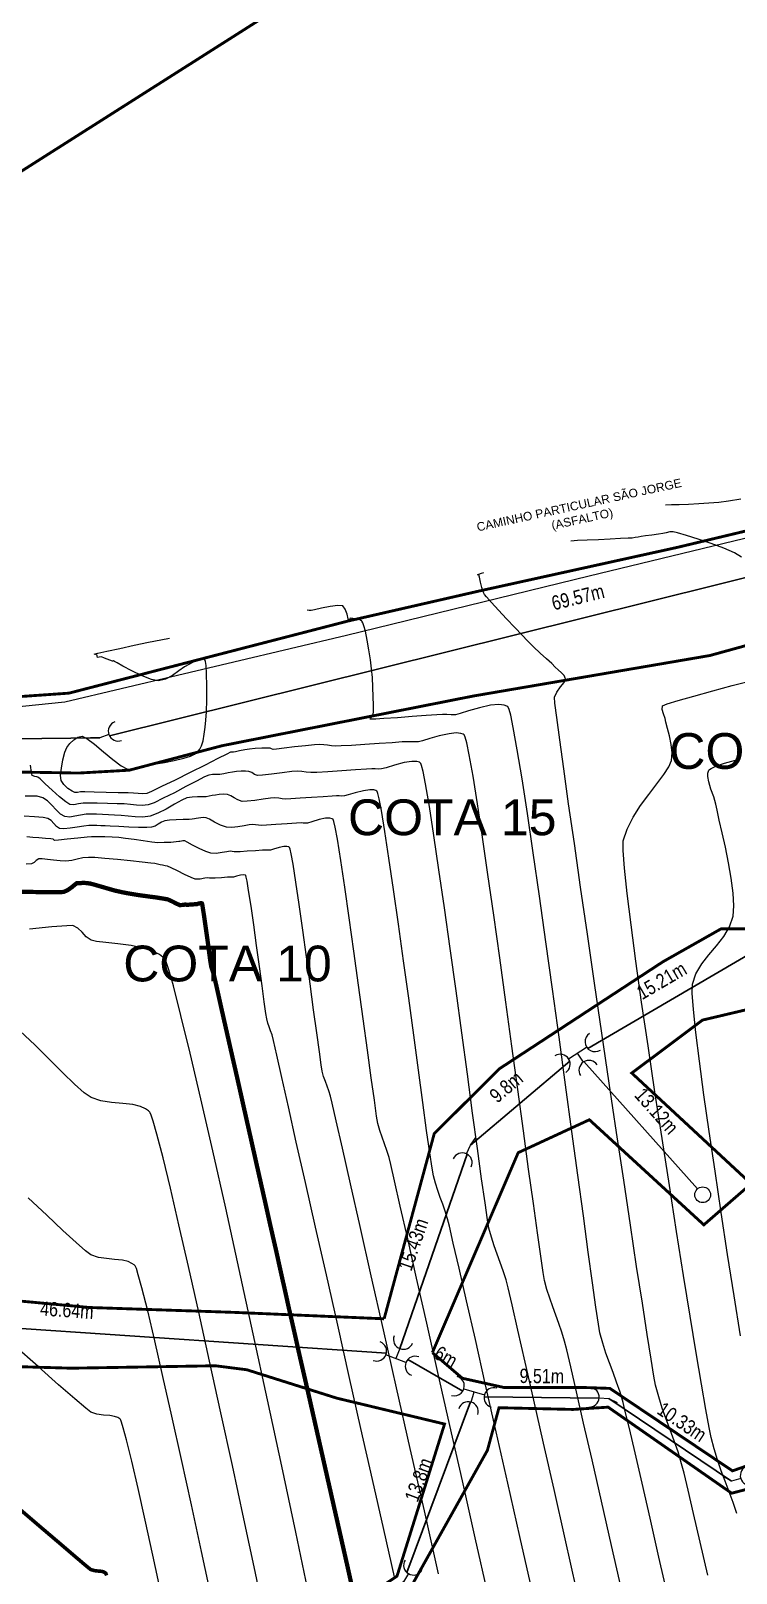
# Model space of a CAD drawing. Extents: x 360931 to 362237, y 7351473 to 7352200.
# Drawn here: x 361309.5 to 361358.7, y 7351679.5 to 7351787.2 of the extents above; entities that cross this region are included whole.
import ezdxf
from ezdxf.enums import TextEntityAlignment as Align

# ---------------------------------------------------------------- set-up
doc = ezdxf.new("R2010")
doc.units = 0
for name, color, linetype in [('A_Curvas Intermediarias', 37, 'Continuous'), ('A_Curvas Mestras', 32, 'Continuous'), ('AGUA', 3, 'Continuous'), ('LISTAGEM_TEXTO', 7, 'Continuous'), ('PONTOS-Pontos - Água_U', 1, 'Continuous'), ('PS_IND_COMPRIMENTO', 7, 'Continuous')]:
    doc.layers.add(name, color=color, linetype=linetype)
doc.layers.add('LT-TEXTO-RUA', color=170, linetype='Continuous', lineweight=15)
doc.layers.add('TUBO_PE_80_NTS194_PN_12_5', color=5, linetype='Continuous', lineweight=30)
doc.styles.add('ARIAL', font='arial.ttf')
doc.styles.add('ROMANS', font='arial.ttf', dxfattribs={"height": 2})
doc.styles.get("Standard").update_dxf_attribs({"font": 'arial.ttf'})
picture_1 = doc.add_image_def('image1.tif', size_in_pixel=(23490, 20550))

# ---------------------------------------------------------------- blocks, each defined once
blk = doc.blocks.new('*U1068', base_point=(361176.282, 7351557.84))
for p, q in [((361176.276, 7351557.918), (361176.282, 7351557.768)), ((361176.432, 7351557.773), (361176.131, 7351557.762))]:
    blk.add_line(p, q)
for centre, start, end in [((361176.271, 7351558.055), 182.0292, 2.0292), ((361176.569, 7351557.778), 92.0292, 272.0292), ((361175.994, 7351557.757), 272.0292, 92.0292)]:
    blk.add_arc(centre, 0.138, start, end)
blk = doc.blocks.new('*U1069', base_point=(361176.282, 7351557.84))
for p, q in [((361176.276, 7351557.918), (361176.282, 7351557.768)), ((361176.432, 7351557.773), (361176.131, 7351557.762))]:
    blk.add_line(p, q)
for centre, start, end in [((361176.271, 7351558.055), 182.0292, 2.0292), ((361176.569, 7351557.778), 92.0292, 272.0292), ((361175.994, 7351557.757), 272.0292, 92.0292)]:
    blk.add_arc(centre, 0.138, start, end)
blk = doc.blocks.new('*U1070')
for p, q in [((-0.135, 0), (0, 0)), ((0, 0), (0.121, -0.049))]:
    blk.add_line(p, q)
blk.add_arc((-0.272, 0), 0.138, 270.0906, 90.0906)
blk = doc.blocks.new('*U1071')
for p, q in [((-0.135, 0), (0, 0)), ((0, 0), (0.092, -0.092))]:
    blk.add_line(p, q)
blk.add_arc((-0.272, 0), 0.138, 270.0906, 90.0906)
blk = doc.blocks.new('*U1077')
for p, q in [((-0.135, 0), (0, 0)), ((0, 0), (0.128, -0.025))]:
    blk.add_line(p, q)
blk.add_arc((-0.272, 0), 0.138, 270.0906, 90.0906)
blk = doc.blocks.new('*U1078', base_point=(361544.508, 7351672.666))
for p, q in [((361544.382, 7351672.606), (361544.634, 7351672.77)), ((361544.59, 7351672.562), (361544.508, 7351672.688))]:
    blk.add_line(p, q)
for centre, start, end in [((361544.75, 7351672.845), 122.9683, 302.9683), ((361544.266, 7351672.532), 302.9683, 122.9683), ((361544.665, 7351672.447), 32.9683, 212.9683)]:
    blk.add_arc(centre, 0.138, start, end)
blk = doc.blocks.new('*U1080')
for p, q in [((-0.135, 0), (0, 0)), ((0, 0), (0.121, -0.049))]:
    blk.add_line(p, q)
blk.add_arc((-0.272, 0), 0.138, 270.0906, 90.0906)
blk = doc.blocks.new('*U1092')
for p, q in [((-0.135, 0), (0, 0)), ((0, 0), (0.121, -0.049))]:
    blk.add_line(p, q)
blk.add_arc((-0.272, 0), 0.138, 270.0906, 90.0906)
blk = doc.blocks.new('*U1333', base_point=(361222.514, 7351707.186))
blk.add_circle((361222.514, 7351707.186), 0.11)

msp = doc.modelspace()

# ---------------------------------------------------------------- linework, layer by layer
at = {"color": 0, "const_width": 0.2}
for points in [[(361445.86, 7351864.54), (361282.39, 7351760.63), (361202.33, 7351740.46)], [(361303.37, 7351740.36), (361312.12, 7351740.97), (361331.58, 7351746), (361340.79, 7351748.11), (361354.59, 7351751.15), (361364.67, 7351753.56), (361376.53, 7351757.91), (361391.86, 7351764.45), (361397.89, 7351766.98), (361398.84, 7351769.95), (361407.39, 7351773.15), (361409.66, 7351775.01), (361410.77, 7351777.17), (361412.32, 7351784.05), (361417.14, 7351787.23), (361427.02, 7351792.39)], [(361337.49, 7351694.92), (361339.58, 7351693.13), (361342.5, 7351692.48), (361348.13, 7351692.48), (361349.88, 7351692.42), (361358.44, 7351686.66), (361364.98, 7351688.95), (361373.02, 7351690.36), (361381.53, 7351689.51), (361389.68, 7351693.85), (361395.26, 7351689.74), (361400.6, 7351698.07), (361405.08, 7351709.73), (361408.18, 7351718.7), (361412.26, 7351730.83), (361413.35, 7351735.79), (361418.11, 7351740.55), (361429, 7351750.57), (361414.39, 7351766.68), (361404.4, 7351761.42), (361391.23, 7351754.7), (361385.52, 7351752.22)], [(361380.96, 7351750.69), (361380.96, 7351750.69), (361373.3, 7351748.13), (361356.87, 7351743.6), (361340.35, 7351740.77), (361322.81, 7351737.3), (361316.33, 7351735.59), (361312.79, 7351735.39), (361302.81, 7351735.56), (361294.53, 7351735.15), (361288.02, 7351733.96), (361282.57, 7351732.39), (361281.96, 7351732.21)], [(361334.12, 7351697.28), (361337.62, 7351710.21), (361342.17, 7351714.74), (361353.58, 7351722.21), (361357.64, 7351724.51), (361360.58, 7351724.51), (361370.22, 7351734.48), (361374.07, 7351730.76), (361364.79, 7351722.14), (361368.58, 7351716.28), (361364.73, 7351713.26), (361360.2, 7351719.05), (361356.35, 7351718.14), (361351.41, 7351714.44), (361359.74, 7351706.71), (361356.44, 7351703.84), (361348.45, 7351711.18), (361343.48, 7351708.88), (361337.49, 7351694.92)], [(361286.6, 7351700.58), (361289.85, 7351700.27), (361313.54, 7351698.07), (361323.61, 7351697.73), (361334.12, 7351697.28), (361334.12, 7351697.28)], [(361335.74, 7351678.1), (361341.33, 7351688.09), (361342.14, 7351691.07), (361347.31, 7351690.95), (361349.76, 7351691.11), (361358.38, 7351685.1), (361365.99, 7351687.07), (361373.4, 7351689.6), (361381.66, 7351688.68), (361389.66, 7351692.61), (361395.31, 7351688.61), (361398.04, 7351691.45), (361404.14, 7351685.68), (361402.03, 7351683.32), (361398.4, 7351679.35)]]:
    msp.add_lwpolyline(points, dxfattribs=at)
msp.add_lwpolyline([(361338.34, 7351689.93), (361330.81, 7351691.74), (361324.54, 7351693.72), (361322.34, 7351694), (361312.27, 7351693.83), (361291.58, 7351694.44), (361298.84, 7351668.31), (361313.5, 7351672.02), (361323.76, 7351674.55), (361328.34, 7351676.09), (361331.79, 7351677.16), (361335.02, 7351679.31)], close=True, dxfattribs=at)
at = {"layer": 'A_Curvas Intermediarias', "flags": 128}
for points, elevation in [([(361359.06, 7351750.47), (361358.57, 7351750.76), (361357.83, 7351751.09), (361356.95, 7351751.43), (361356.04, 7351751.73), (361355.22, 7351751.99), (361354.6, 7351752.17), (361354.29, 7351752.24), (361354.06, 7351752.23), (361353.82, 7351752.17), (361353.58, 7351752.11), (361353.27, 7351752.07), (361352.81, 7351752.01), (361352.36, 7351751.95), (361352.06, 7351751.91), (361351.85, 7351751.87), (361351.65, 7351751.83), (361351.43, 7351751.8), (361351.16, 7351751.79), (361350.62, 7351751.76), (361349.89, 7351751.72), (361349.08, 7351751.68), (361348.29, 7351751.65), (361347.62, 7351751.62), (361347.15, 7351751.59)], 19), ([(361356.72, 7351679.38), (361356.19, 7351681.68), (361355.72, 7351683.68), (361355.34, 7351685.31), (361355.06, 7351686.49), (361354.89, 7351687.15), (361354.64, 7351687.98), (361354.37, 7351688.76), (361354.09, 7351689.52), (361353.81, 7351690.27), (361353.54, 7351691.04), (361353.29, 7351691.82), (361353.07, 7351692.65), (361352.96, 7351693.27), (361352.76, 7351694.47), (361352.48, 7351696.19), (361352.15, 7351698.37), (361351.75, 7351700.93), (361351.32, 7351703.81), (361350.85, 7351706.95), (361350.35, 7351710.28), (361349.84, 7351713.73), (361349.32, 7351717.23), (361348.81, 7351720.72), (361348.31, 7351724.14), (361347.84, 7351727.41), (361347.4, 7351730.47), (361347, 7351733.25), (361346.66, 7351735.69), (361346.38, 7351737.72), (361346.17, 7351739.27), (361346.04, 7351740.28), (361346.01, 7351740.68), (361346.17, 7351741.05), (361346.44, 7351741.4), (361346.69, 7351741.71), (361346.79, 7351741.98), (361346.7, 7351742.2), (361346.51, 7351742.4), (361346.28, 7351742.59), (361346.06, 7351742.79), (361345.82, 7351743.03), (361345.45, 7351743.37), (361345.01, 7351743.77), (361344.55, 7351744.2), (361344.12, 7351744.62), (361343.75, 7351745.01), (361343.24, 7351745.55), (361342.67, 7351746.16), (361342.11, 7351746.77), (361341.62, 7351747.31), (361341.26, 7351747.7), (361341.12, 7351747.87), (361341.05, 7351748), (361341.01, 7351748.14), (361340.95, 7351748.35), (361340.86, 7351748.72), (361340.77, 7351749.07), (361340.73, 7351749.23), (361340.64, 7351749.23), (361340.74, 7351749.27), (361340.93, 7351749.34), (361341.08, 7351749.39)], 18), ([(361353.97, 7351677.72), (361353.31, 7351680.63), (361352.69, 7351683.35), (361352.13, 7351685.8), (361351.64, 7351687.91), (361351.25, 7351689.61), (361350.96, 7351690.81), (361350.81, 7351691.43), (361350.59, 7351692.16), (361350.35, 7351692.86), (361350.1, 7351693.53), (361349.85, 7351694.2), (361349.61, 7351694.87), (361349.39, 7351695.57), (361349.19, 7351696.31), (361349.09, 7351696.9), (361348.91, 7351698.09), (361348.67, 7351699.79), (361348.37, 7351701.94), (361348.03, 7351704.47), (361347.64, 7351707.3), (361347.23, 7351710.37), (361346.79, 7351713.61), (361346.33, 7351716.94), (361345.87, 7351720.29), (361345.41, 7351723.6), (361344.96, 7351726.8), (361344.53, 7351729.81), (361344.12, 7351732.56), (361343.75, 7351734.99), (361343.42, 7351737.02), (361343.14, 7351738.58), (361342.96, 7351739.44), (361342.85, 7351739.84), (361342.79, 7351739.98), (361342.76, 7351740.01), (361342.68, 7351740.06), (361342.49, 7351740.13), (361342.13, 7351740.17), (361341.55, 7351740.12), (361340.77, 7351739.95), (361340.02, 7351739.73), (361339.43, 7351739.54), (361339.1, 7351739.45), (361338.79, 7351739.45), (361338.5, 7351739.47), (361338.19, 7351739.47), (361337.81, 7351739.45), (361337.06, 7351739.4), (361336.09, 7351739.33), (361335.05, 7351739.25), (361334.11, 7351739.19), (361333.54, 7351739.16), (361333.26, 7351739.15), (361333.17, 7351739.15), (361333.15, 7351739.15), (361333.15, 7351739.17), (361333.18, 7351739.23), (361333.26, 7351739.33), (361333.36, 7351739.49), (361333.37, 7351739.69), (361333.37, 7351740.12), (361333.36, 7351740.71), (361333.34, 7351741.38), (361333.3, 7351742.06), (361333.24, 7351742.67), (361333.16, 7351743.29), (361333.05, 7351743.99), (361332.93, 7351744.68), (361332.81, 7351745.29), (361332.71, 7351745.67), (361332.64, 7351745.87), (361332.6, 7351745.96), (361332.58, 7351745.98), (361332.54, 7351746.02), (361332.43, 7351746.08), (361332.22, 7351746.14), (361331.94, 7351746.19), (361331.75, 7351746.2), (361331.7, 7351746.1), (361331.66, 7351746.01), (361331.62, 7351746.15), (361331.54, 7351746.48), (361331.41, 7351746.84), (361331.23, 7351747.07), (361330.9, 7351747.09), (361330.35, 7351747.02), (361329.75, 7351746.9), (361329.26, 7351746.79), (361329.03, 7351746.74), (361328.88, 7351746.75), (361328.76, 7351746.76)], 17), ([(361350.73, 7351678.2), (361350, 7351681.45), (361349.29, 7351684.55), (361348.64, 7351687.42), (361348.05, 7351690), (361347.55, 7351692.19), (361347.15, 7351693.92), (361346.87, 7351695.12), (361346.72, 7351695.71), (361346.53, 7351696.35), (361346.32, 7351696.95), (361346.11, 7351697.54), (361345.89, 7351698.12), (361345.68, 7351698.71), (361345.49, 7351699.32), (361345.32, 7351699.96), (361345.22, 7351700.52), (361345.05, 7351701.66), (361344.82, 7351703.28), (361344.54, 7351705.33), (361344.21, 7351707.73), (361343.85, 7351710.41), (361343.45, 7351713.3), (361343.04, 7351716.32), (361342.62, 7351719.4), (361342.2, 7351722.48), (361341.78, 7351725.47), (361341.37, 7351728.31), (361340.99, 7351730.92), (361340.64, 7351733.23), (361340.33, 7351735.17), (361340.06, 7351736.67), (361339.89, 7351737.5), (361339.79, 7351737.89), (361339.74, 7351738.02), (361339.71, 7351738.05), (361339.64, 7351738.1), (361339.47, 7351738.16), (361339.16, 7351738.19), (361338.66, 7351738.14), (361337.97, 7351738), (361337.32, 7351737.81), (361336.8, 7351737.64), (361336.52, 7351737.56), (361336.25, 7351737.56), (361335.99, 7351737.58), (361335.73, 7351737.58), (361335.38, 7351737.56), (361334.68, 7351737.51), (361333.77, 7351737.45), (361332.77, 7351737.38), (361331.84, 7351737.32), (361331.12, 7351737.28), (361330.73, 7351737.26), (361330.45, 7351737.29), (361330.18, 7351737.33), (361329.92, 7351737.37), (361329.64, 7351737.39), (361329.26, 7351737.37), (361328.63, 7351737.3), (361327.87, 7351737.21), (361327.15, 7351737.13), (361326.6, 7351737.06), (361326.37, 7351737.04), (361326.27, 7351737.08), (361326.16, 7351737.13), (361325.98, 7351737.13), (361325.58, 7351737.12), (361325.12, 7351737.1), (361324.73, 7351737.07), (361324.39, 7351737.02), (361324.03, 7351736.95), (361323.74, 7351736.88), (361323.6, 7351736.85), (361323.5, 7351736.85), (361323.4, 7351736.84), (361323.15, 7351736.72), (361322.52, 7351736.4), (361321.62, 7351735.94), (361320.58, 7351735.42), (361319.53, 7351734.9), (361318.59, 7351734.44), (361317.89, 7351734.1), (361317.55, 7351733.96), (361317.25, 7351733.94), (361316.95, 7351733.96), (361316.63, 7351733.99), (361316.25, 7351734), (361315.56, 7351734.02), (361314.71, 7351734.04), (361313.87, 7351734.06), (361313.22, 7351734.07), (361312.92, 7351734.07), (361312.72, 7351734.04), (361312.53, 7351734.03), (361312.35, 7351734.13), (361312.05, 7351734.32), (361311.76, 7351734.58), (361311.57, 7351734.86), (361311.54, 7351735.21), (361311.59, 7351735.73), (361311.69, 7351736.31), (361311.83, 7351736.84), (361311.97, 7351737.18), (361312.18, 7351737.46), (361312.45, 7351737.71), (361312.74, 7351737.89), (361313.04, 7351737.96), (361313.36, 7351737.8), (361313.9, 7351737.4), (361314.54, 7351736.87), (361315.19, 7351736.34), (361315.76, 7351735.9), (361316.15, 7351735.69), (361316.55, 7351735.66), (361316.96, 7351735.73), (361317.37, 7351735.84), (361317.8, 7351735.95), (361318.21, 7351736.03), (361318.8, 7351736.13), (361319.47, 7351736.26), (361320.14, 7351736.42), (361320.61, 7351736.58), (361320.89, 7351736.71), (361321.03, 7351736.81), (361321.09, 7351736.86), (361321.15, 7351736.92), (361321.25, 7351737.06), (361321.37, 7351737.29), (361321.48, 7351737.63), (361321.57, 7351738.1), (361321.63, 7351738.6), (361321.68, 7351739.09), (361321.72, 7351739.67), (361321.74, 7351740.51), (361321.74, 7351741.46), (361321.72, 7351742.34), (361321.69, 7351742.91), (361321.64, 7351743.19), (361321.61, 7351743.3), (361321.59, 7351743.32), (361321.56, 7351743.34), (361321.48, 7351743.36), (361321.33, 7351743.35), (361321.1, 7351743.27), (361320.79, 7351743.13), (361320.48, 7351742.98), (361320.19, 7351742.81), (361319.8, 7351742.52), (361319.34, 7351742.2), (361318.86, 7351741.95), (361318.38, 7351741.83), (361317.89, 7351741.92), (361317.23, 7351742.18), (361316.52, 7351742.52), (361315.88, 7351742.86), (361315.48, 7351743.08), (361315.29, 7351743.19), (361315.23, 7351743.23), (361315.22, 7351743.23), (361315.22, 7351743.23), (361315.19, 7351743.21), (361315.17, 7351743.2), (361314.98, 7351743.28), (361314.61, 7351743.42), (361314.38, 7351743.51), (361314.22, 7351743.48), (361314.11, 7351743.47), (361314.1, 7351743.55), (361314.09, 7351743.63), (361313.99, 7351743.67), (361313.89, 7351743.7), (361314.13, 7351743.76), (361314.77, 7351743.9), (361315.66, 7351744.09), (361316.68, 7351744.31), (361317.68, 7351744.52), (361318.54, 7351744.7), (361319.13, 7351744.82)], 16), ([(361358.74, 7351683.68), (361358.48, 7351684.45), (361358.21, 7351685.2), (361357.93, 7351685.93), (361357.66, 7351686.67), (361357.4, 7351687.42), (361357.16, 7351688.19), (361356.95, 7351689), (361356.81, 7351689.68), (361356.59, 7351690.94), (361356.28, 7351692.71), (361355.91, 7351694.91), (361355.49, 7351697.47), (361355.03, 7351700.31), (361354.54, 7351703.38), (361354.04, 7351706.58), (361353.53, 7351709.86), (361353.03, 7351713.14), (361352.55, 7351716.34), (361352.1, 7351719.4), (361351.7, 7351722.25), (361351.36, 7351724.8), (361351.09, 7351726.99), (361350.9, 7351728.74), (361350.81, 7351729.99), (361350.82, 7351730.66), (361351.08, 7351731.48), (361351.5, 7351732.31), (361352.02, 7351733.12), (361352.59, 7351733.9), (361353.15, 7351734.63), (361353.64, 7351735.28), (361354, 7351735.83), (361354.18, 7351736.26), (361354.22, 7351736.8), (361354.16, 7351737.39), (361354.05, 7351737.98), (361353.91, 7351738.51), (361353.79, 7351738.94), (361353.73, 7351739.2), (361353.63, 7351739.53), (361353.53, 7351739.84), (361353.55, 7351740.09), (361353.87, 7351740.22), (361354.65, 7351740.46), (361355.75, 7351740.77), (361357.06, 7351741.13), (361358.42, 7351741.5), (361359.71, 7351741.84)], 19), ([(361344.45, 7351678.28), (361343.6, 7351682.07), (361342.75, 7351685.8), (361341.94, 7351689.38), (361341.18, 7351692.75), (361340.49, 7351695.83), (361339.87, 7351698.54), (361339.35, 7351700.81), (361338.95, 7351702.57), (361338.68, 7351703.75), (361338.55, 7351704.27), (361338.39, 7351704.79), (361338.22, 7351705.28), (361338.04, 7351705.76), (361337.86, 7351706.24), (361337.7, 7351706.74), (361337.56, 7351707.26), (361337.47, 7351707.79), (361337.31, 7351708.88), (361337.09, 7351710.44), (361336.83, 7351712.39), (361336.52, 7351714.64), (361336.19, 7351717.09), (361335.84, 7351719.67), (361335.48, 7351722.28), (361335.12, 7351724.84), (361334.78, 7351727.26), (361334.46, 7351729.44), (361334.17, 7351731.31), (361333.93, 7351732.77), (361333.77, 7351733.59), (361333.68, 7351733.97), (361333.63, 7351734.1), (361333.61, 7351734.13), (361333.55, 7351734.17), (361333.4, 7351734.21), (361333.12, 7351734.22), (361332.67, 7351734.16), (361332.1, 7351734.01), (361331.62, 7351733.86), (361331.35, 7351733.79), (361331.17, 7351733.78), (361330.99, 7351733.79), (361330.8, 7351733.8), (361330.49, 7351733.78), (361329.86, 7351733.74), (361329.06, 7351733.68), (361328.27, 7351733.63), (361327.62, 7351733.59), (361327.27, 7351733.57), (361327.01, 7351733.6), (361326.76, 7351733.64), (361326.5, 7351733.67), (361326.19, 7351733.63), (361325.68, 7351733.56), (361325.09, 7351733.48), (361324.55, 7351733.42), (361324.2, 7351733.41), (361323.92, 7351733.51), (361323.65, 7351733.65), (361323.41, 7351733.8), (361323.18, 7351733.89), (361322.89, 7351733.91), (361322.61, 7351733.89), (361322.35, 7351733.85), (361322.12, 7351733.82), (361321.91, 7351733.77), (361321.69, 7351733.73), (361321.44, 7351733.72), (361321.1, 7351733.72), (361320.72, 7351733.71), (361320.35, 7351733.66), (361319.99, 7351733.5), (361319.49, 7351733.21), (361318.91, 7351732.88), (361318.32, 7351732.58), (361317.78, 7351732.39), (361317.27, 7351732.32), (361316.75, 7351732.33), (361316.25, 7351732.38), (361315.76, 7351732.43), (361315.31, 7351732.46), (361314.88, 7351732.48), (361314.45, 7351732.49), (361314.04, 7351732.51), (361313.65, 7351732.51), (361313.31, 7351732.51), (361312.92, 7351732.46), (361312.54, 7351732.37), (361312.17, 7351732.32), (361311.82, 7351732.36), (361311.53, 7351732.53), (361311.23, 7351732.82), (361310.93, 7351733.15), (361310.62, 7351733.46), (361310.3, 7351733.67), (361309.9, 7351733.77), (361309.49, 7351733.78), (361309.07, 7351733.77)], 14), ([(361341.39, 7351677.97), (361340.48, 7351681.98), (361339.59, 7351685.96), (361338.71, 7351689.83), (361337.88, 7351693.53), (361337.1, 7351696.98), (361336.39, 7351700.11), (361335.77, 7351702.86), (361335.25, 7351705.15), (361334.85, 7351706.91), (361334.58, 7351708.06), (361334.47, 7351708.54), (361334.31, 7351709.04), (361334.15, 7351709.5), (361333.98, 7351709.96), (361333.82, 7351710.42), (361333.68, 7351710.92), (361333.59, 7351711.44), (361333.44, 7351712.54), (361333.22, 7351714.11), (361332.96, 7351716.04), (361332.66, 7351718.23), (361332.34, 7351720.57), (361332.01, 7351722.95), (361331.69, 7351725.27), (361331.38, 7351727.42), (361331.1, 7351729.29), (361330.86, 7351730.78), (361330.71, 7351731.62), (361330.62, 7351732.01), (361330.57, 7351732.14), (361330.56, 7351732.17), (361330.49, 7351732.2), (361330.34, 7351732.24), (361330.04, 7351732.23), (361329.59, 7351732.14), (361329.07, 7351731.98), (361328.77, 7351731.9), (361328.62, 7351731.9), (361328.48, 7351731.9), (361328.33, 7351731.91), (361328, 7351731.89), (361327.35, 7351731.84), (361326.57, 7351731.79), (361325.9, 7351731.74), (361325.54, 7351731.73), (361325.34, 7351731.75), (361325.14, 7351731.78), (361324.93, 7351731.8), (361324.71, 7351731.77), (361324.35, 7351731.71), (361323.92, 7351731.63), (361323.48, 7351731.59), (361323.11, 7351731.6), (361322.69, 7351731.74), (361322.27, 7351731.95), (361321.92, 7351732.16), (361321.69, 7351732.27), (361321.51, 7351732.28), (361321.32, 7351732.27), (361321.16, 7351732.25), (361321.01, 7351732.22), (361320.88, 7351732.19), (361320.73, 7351732.16), (361320.51, 7351732.15), (361320.1, 7351732.15), (361319.6, 7351732.13), (361319.14, 7351732.11), (361318.82, 7351732.06), (361318.58, 7351731.96), (361318.35, 7351731.82), (361318.13, 7351731.69), (361317.89, 7351731.6), (361317.55, 7351731.58), (361316.98, 7351731.59), (361316.29, 7351731.62), (361315.59, 7351731.65), (361315, 7351731.68), (361314.65, 7351731.7), (361314.35, 7351731.71), (361314.07, 7351731.72), (361313.79, 7351731.73), (361313.5, 7351731.73), (361313.16, 7351731.69), (361312.7, 7351731.62), (361312.21, 7351731.54), (361311.77, 7351731.5), (361311.46, 7351731.52), (361311.24, 7351731.65), (361311.06, 7351731.86), (361310.87, 7351732.07), (361310.65, 7351732.22), (361310.32, 7351732.29), (361309.72, 7351732.34), (361309, 7351732.39)], 13), ([(361337.92, 7351679.48), (361336.93, 7351683.87), (361335.94, 7351688.23), (361334.99, 7351692.47), (361334.08, 7351696.52), (361333.22, 7351700.29), (361332.45, 7351703.72), (361331.77, 7351706.71), (361331.21, 7351709.2), (361330.78, 7351711.1), (361330.5, 7351712.34), (361330.38, 7351712.82), (361330.27, 7351713.19), (361330.15, 7351713.53), (361330.02, 7351713.86), (361329.9, 7351714.2), (361329.8, 7351714.57), (361329.73, 7351715.01), (361329.6, 7351715.93), (361329.42, 7351717.25), (361329.2, 7351718.86), (361328.96, 7351720.66), (361328.7, 7351722.55), (361328.44, 7351724.43), (361328.19, 7351726.21), (361327.95, 7351727.77), (361327.76, 7351729.02), (361327.63, 7351729.74), (361327.56, 7351730.07), (361327.52, 7351730.19), (361327.5, 7351730.21), (361327.46, 7351730.23), (361327.34, 7351730.26), (361327.12, 7351730.25), (361326.79, 7351730.18), (361326.41, 7351730.07), (361326.19, 7351730.01), (361326.03, 7351730.01), (361325.87, 7351730.01), (361325.63, 7351730), (361325.14, 7351729.97), (361324.57, 7351729.93), (361324.08, 7351729.9), (361323.82, 7351729.88), (361323.66, 7351729.9), (361323.52, 7351729.92), (361323.37, 7351729.94), (361323.15, 7351729.9), (361322.81, 7351729.84), (361322.4, 7351729.78), (361322.02, 7351729.79), (361321.67, 7351729.91), (361321.2, 7351730.12), (361320.74, 7351730.36), (361320.37, 7351730.56), (361320.2, 7351730.65), (361320.08, 7351730.65), (361319.97, 7351730.64), (361319.87, 7351730.62), (361319.78, 7351730.6), (361319.61, 7351730.58), (361319.23, 7351730.55), (361318.76, 7351730.53), (361318.32, 7351730.52), (361317.9, 7351730.56), (361317.31, 7351730.65), (361316.67, 7351730.74), (361316.07, 7351730.83), (361315.61, 7351730.89), (361315.13, 7351730.91), (361314.62, 7351730.93), (361314.2, 7351730.94), (361313.98, 7351730.94), (361313.84, 7351730.94), (361313.69, 7351730.94), (361313.39, 7351730.91), (361312.75, 7351730.85), (361312, 7351730.77), (361311.38, 7351730.71), (361311.11, 7351730.68), (361311.06, 7351730.73), (361311.01, 7351730.77), (361310.85, 7351730.79), (361310.48, 7351730.82), (361310.02, 7351730.86), (361309.6, 7351730.89), (361309.17, 7351730.93)], 12), ([(361334.84, 7351679.26), (361334.09, 7351682.57), (361333.31, 7351686.05), (361332.5, 7351689.63), (361331.69, 7351693.25), (361330.88, 7351696.84), (361330.09, 7351700.34), (361329.34, 7351703.68), (361328.63, 7351706.8), (361327.99, 7351709.62), (361327.44, 7351712.09), (361326.97, 7351714.14), (361326.62, 7351715.7), (361326.39, 7351716.71), (361326.3, 7351717.1), (361326.2, 7351717.39), (361326.1, 7351717.66), (361326.01, 7351717.93), (361325.93, 7351718.22), (361325.87, 7351718.6), (361325.75, 7351719.41), (361325.6, 7351720.54), (361325.41, 7351721.89), (361325.22, 7351723.34), (361325.02, 7351724.78), (361324.83, 7351726.1), (361324.66, 7351727.19), (361324.55, 7351727.83), (361324.49, 7351728.13), (361324.46, 7351728.23), (361324.45, 7351728.25), (361324.41, 7351728.27), (361324.3, 7351728.28), (361324.09, 7351728.26), (361323.81, 7351728.18), (361323.61, 7351728.12), (361323.51, 7351728.12), (361323.4, 7351728.12), (361323.19, 7351728.11), (361322.76, 7351728.08), (361322.32, 7351728.05), (361322.09, 7351728.04), (361321.94, 7351728.06), (361321.8, 7351728.07), (361321.6, 7351728.04), (361321.27, 7351727.98), (361320.94, 7351727.98), (361320.64, 7351728.09), (361320.19, 7351728.3), (361319.69, 7351728.56), (361319.26, 7351728.77), (361319.01, 7351728.88), (361318.83, 7351728.92), (361318.64, 7351728.95), (361318.48, 7351728.97), (361318.3, 7351729.02), (361318.11, 7351729.07), (361317.84, 7351729.1), (361317.23, 7351729.17), (361316.41, 7351729.26), (361315.5, 7351729.35), (361314.63, 7351729.43), (361313.92, 7351729.49), (361313.49, 7351729.5), (361313.08, 7351729.46), (361312.7, 7351729.37), (361312.31, 7351729.29), (361311.9, 7351729.24), (361311.51, 7351729.25), (361311.05, 7351729.3), (361310.61, 7351729.35), (361310.24, 7351729.39), (361310.02, 7351729.39), (361309.84, 7351729.29), (361309.68, 7351729.14), (361309.5, 7351729.04), (361309.14, 7351729.03)], 11), ([(361328.9, 7351677.92), (361327.96, 7351682.39), (361326.98, 7351686.99), (361325.98, 7351691.63), (361324.99, 7351696.24), (361324, 7351700.72), (361323.06, 7351705), (361322.16, 7351709), (361321.33, 7351712.63), (361320.58, 7351715.82), (361319.94, 7351718.47), (361319.41, 7351720.52), (361319.09, 7351721.66), (361318.91, 7351722.2), (361318.82, 7351722.4), (361318.78, 7351722.45), (361318.68, 7351722.54), (361318.45, 7351722.71), (361318.03, 7351722.93), (361317.37, 7351723.15), (361316.46, 7351723.34), (361315.54, 7351723.47), (361314.7, 7351723.55), (361314.04, 7351723.62), (361313.66, 7351723.71), (361313.32, 7351723.96), (361313.03, 7351724.27), (361312.74, 7351724.55), (361312.4, 7351724.74), (361311.97, 7351724.73), (361310.93, 7351724.64), (361309.36, 7351724.48)], 9), ([(361325.86, 7351676.05), (361325.11, 7351679.63), (361324.32, 7351683.31), (361323.53, 7351687.03), (361322.73, 7351690.72), (361321.94, 7351694.31), (361321.18, 7351697.74), (361320.46, 7351700.94), (361319.8, 7351703.85), (361319.2, 7351706.4), (361318.69, 7351708.53), (361318.26, 7351710.17), (361318, 7351711.08), (361317.86, 7351711.51), (361317.79, 7351711.67), (361317.76, 7351711.71), (361317.67, 7351711.8), (361317.46, 7351711.94), (361317.12, 7351712.11), (361316.59, 7351712.24), (361315.87, 7351712.32), (361315.1, 7351712.38), (361314.35, 7351712.49), (361313.66, 7351712.73), (361313.17, 7351713.07), (361312.5, 7351713.67), (361311.69, 7351714.46), (361310.77, 7351715.38), (361309.75, 7351716.38), (361308.68, 7351717.38)], 8), ([(361322.06, 7351677.79), (361321.37, 7351681.03), (361320.67, 7351684.28), (361319.98, 7351687.46), (361319.31, 7351690.48), (361318.68, 7351693.26), (361318.11, 7351695.74), (361317.62, 7351697.83), (361317.21, 7351699.45), (361316.96, 7351700.36), (361316.83, 7351700.79), (361316.76, 7351700.94), (361316.73, 7351700.98), (361316.67, 7351701.04), (361316.51, 7351701.15), (361316.25, 7351701.27), (361315.86, 7351701.37), (361315.31, 7351701.43), (361314.74, 7351701.48), (361314.18, 7351701.56), (361313.65, 7351701.74), (361313.28, 7351702.02), (361312.62, 7351702.6), (361311.7, 7351703.45), (361310.58, 7351704.51), (361309.28, 7351705.73)], 7), ([(361318.53, 7351678.2), (361317.97, 7351680.78), (361317.43, 7351683.21), (361316.94, 7351685.43), (361316.5, 7351687.33), (361316.13, 7351688.83), (361315.91, 7351689.67), (361315.79, 7351690.07), (361315.73, 7351690.21), (361315.71, 7351690.24), (361315.66, 7351690.29), (361315.53, 7351690.38), (361315.31, 7351690.46), (361314.98, 7351690.53), (361314.53, 7351690.56), (361314.07, 7351690.62), (361313.65, 7351690.75), (361313.3, 7351691.03), (361312.53, 7351691.68), (361311.4, 7351692.67), (361309.96, 7351693.94), (361308.27, 7351695.44)], 6)]:
    msp.add_lwpolyline(points, dxfattribs=dict(at, elevation=elevation))
at = {"layer": 'A_Curvas Mestras', "flags": 128}
for points, elevation in [([(361359.03, 7351754.51), (361358.17, 7351754.38), (361357.48, 7351754.29), (361356.8, 7351754.23), (361356.08, 7351754.18), (361355.38, 7351754.15), (361354.73, 7351754.13), (361354.18, 7351754.12), (361353.76, 7351754.1)], 20), ([(361347.56, 7351678.37), (361346.76, 7351681.91), (361345.99, 7351685.35), (361345.25, 7351688.6), (361344.57, 7351691.59), (361343.97, 7351694.25), (361343.45, 7351696.49), (361343.05, 7351698.25), (361342.77, 7351699.44), (361342.64, 7351699.99), (361342.44, 7351700.62), (361342.23, 7351701.21), (361342.02, 7351701.8), (361341.81, 7351702.38), (361341.61, 7351702.98), (361341.44, 7351703.61), (361341.34, 7351704.19), (361341.17, 7351705.37), (361340.93, 7351707.06), (361340.64, 7351709.18), (361340.3, 7351711.64), (361339.94, 7351714.36), (361339.54, 7351717.24), (361339.14, 7351720.19), (361338.73, 7351723.13), (361338.33, 7351725.98), (361337.95, 7351728.64), (361337.6, 7351731.03), (361337.28, 7351733.05), (361337.01, 7351734.63), (361336.84, 7351735.51), (361336.74, 7351735.92), (361336.68, 7351736.06), (361336.66, 7351736.09), (361336.59, 7351736.14), (361336.41, 7351736.19), (361336.06, 7351736.2), (361335.53, 7351736.13), (361334.84, 7351735.95), (361334.26, 7351735.76), (361333.93, 7351735.68), (361333.71, 7351735.67), (361333.49, 7351735.68), (361333.26, 7351735.69), (361332.89, 7351735.67), (361332.13, 7351735.61), (361331.17, 7351735.55), (361330.2, 7351735.48), (361329.42, 7351735.44), (361329, 7351735.42), (361328.69, 7351735.45), (361328.38, 7351735.5), (361328.07, 7351735.53), (361327.67, 7351735.5), (361327.01, 7351735.41), (361326.26, 7351735.32), (361325.63, 7351735.24), (361325.28, 7351735.22), (361325.07, 7351735.3), (361324.88, 7351735.42), (361324.67, 7351735.51), (361324.45, 7351735.53), (361324.14, 7351735.52), (361323.82, 7351735.49), (361323.54, 7351735.46), (361323.23, 7351735.41), (361322.93, 7351735.34), (361322.65, 7351735.29), (361322.38, 7351735.28), (361322.13, 7351735.28), (361321.88, 7351735.25), (361321.59, 7351735.12), (361321.03, 7351734.83), (361320.29, 7351734.44), (361319.48, 7351734.02), (361318.7, 7351733.63), (361318.06, 7351733.32), (361317.66, 7351733.17), (361317.24, 7351733.13), (361316.83, 7351733.15), (361316.41, 7351733.19), (361315.97, 7351733.23), (361315.48, 7351733.24), (361314.8, 7351733.26), (361314.09, 7351733.28), (361313.48, 7351733.29), (361313.11, 7351733.29), (361312.79, 7351733.24), (361312.47, 7351733.18), (361312.17, 7351733.2), (361311.91, 7351733.37), (361311.47, 7351733.73), (361310.95, 7351734.19), (361310.46, 7351734.64), (361310.1, 7351734.98), (361309.95, 7351735.11), (361309.88, 7351735.12), (361309.74, 7351735.14), (361309.56, 7351735.21), (361309.51, 7351735.44), (361309.44, 7351735.95)], 15), ([(361359, 7351696.08), (361358.55, 7351698.88), (361358.1, 7351701.77), (361357.66, 7351704.7), (361357.22, 7351707.58), (361356.82, 7351710.35), (361356.45, 7351712.93), (361356.14, 7351715.26), (361355.89, 7351717.27), (361355.71, 7351718.88), (361355.63, 7351720.03), (361355.64, 7351720.64), (361355.89, 7351721.38), (361356.3, 7351722.06), (361356.8, 7351722.7), (361357.33, 7351723.33), (361357.83, 7351723.97), (361358.23, 7351724.65), (361358.48, 7351725.39), (361358.54, 7351726.11), (361358.49, 7351727.01), (361358.36, 7351728.04), (361358.17, 7351729.12), (361357.95, 7351730.21), (361357.73, 7351731.22), (361357.52, 7351732.1), (361357.36, 7351732.79), (361357.27, 7351733.22), (361357.13, 7351733.74), (361356.94, 7351734.27), (361356.78, 7351734.77), (361356.71, 7351735.14), (361356.72, 7351735.39), (361356.77, 7351735.53), (361356.8, 7351735.6), (361356.83, 7351735.64), (361356.96, 7351735.72), (361357.27, 7351735.86), (361357.89, 7351736.07), (361358.91, 7351736.36)], 20)]:
    msp.add_lwpolyline(points, dxfattribs=dict(at, elevation=elevation))
at = {"layer": 'A_Curvas Mestras', "color": 215, "true_color": 0xa953a0, "const_width": 0.3, "elevation": 10, "flags": 128}
msp.add_lwpolyline([(361332.28, 7351676.76), (361331.54, 7351680.09), (361330.8, 7351683.36), (361330.09, 7351686.5), (361329.42, 7351689.46), (361328.81, 7351692.16), (361328.26, 7351694.54), (361327.81, 7351696.55), (361327.45, 7351698.12), (361327.22, 7351699.17), (361326.94, 7351700.41), (361326.6, 7351701.96), (361326.19, 7351703.75), (361325.75, 7351705.72), (361325.28, 7351707.8), (361324.8, 7351709.94), (361324.32, 7351712.07), (361323.86, 7351714.13), (361323.42, 7351716.05), (361323.03, 7351717.77), (361322.7, 7351719.23), (361322.45, 7351720.36), (361322.28, 7351721.1), (361322.21, 7351721.38), (361322.16, 7351721.55), (361322.1, 7351721.71), (361322.05, 7351721.87), (361322, 7351722.17), (361321.91, 7351722.82), (361321.8, 7351723.67), (361321.67, 7351724.58), (361321.55, 7351725.42), (361321.47, 7351725.93), (361321.43, 7351726.19), (361321.41, 7351726.27), (361321.4, 7351726.29), (361321.37, 7351726.3), (361321.29, 7351726.3), (361321.14, 7351726.27), (361321.03, 7351726.23), (361320.94, 7351726.23), (361320.79, 7351726.22), (361320.51, 7351726.2), (361320.36, 7351726.19), (361320.3, 7351726.2), (361320.23, 7351726.21), (361320.08, 7351726.18), (361319.85, 7351726.17), (361319.65, 7351726.26), (361319.34, 7351726.42), (361319.01, 7351726.57), (361318.72, 7351726.62), (361318.23, 7351726.7), (361317.62, 7351726.78), (361316.97, 7351726.87), (361316.36, 7351726.97), (361315.87, 7351727.06), (361315.34, 7351727.18), (361314.78, 7351727.34), (361314.26, 7351727.49), (361313.85, 7351727.61), (361313.62, 7351727.67), (361313.41, 7351727.7), (361313.2, 7351727.72), (361313.08, 7351727.72), (361312.99, 7351727.71), (361312.9, 7351727.69), (361312.79, 7351727.7), (361312.68, 7351727.71), (361312.56, 7351727.62), (361312.33, 7351727.43), (361312.05, 7351727.23), (361311.76, 7351727.09), (361311.46, 7351727.07), (361310.84, 7351727.07), (361309.94, 7351727.08), (361308.83, 7351727.1)], dxfattribs=at)
at = {"layer": 'A_Curvas Mestras', "color": 3, "const_width": 0.25, "elevation": 5, "flags": 128}
msp.add_lwpolyline([(361314.75, 7351679.36), (361314.7, 7351679.48), (361314.69, 7351679.51), (361314.65, 7351679.54), (361314.57, 7351679.59), (361314.43, 7351679.64), (361314.21, 7351679.66), (361313.92, 7351679.69), (361313.64, 7351679.77), (361313.35, 7351680), (361312.62, 7351680.62), (361311.5, 7351681.58), (361310.03, 7351682.83), (361308.27, 7351684.34)], dxfattribs=at)
at = {"layer": 'AGUA', "color": 3}
msp.add_lwpolyline([(361419.75, 7351789.56), (361416.46, 7351787.08), (361408.75, 7351776.46), (361400.65, 7351766.71), (361396.34, 7351763.63), (361390.75, 7351761.46), (361371.52, 7351754.73), (361348.43, 7351749.15), (361331.49, 7351744.99), (361311.83, 7351740.34), (361294.33, 7351738.54), (361286.64, 7351737.51), (361281.18, 7351735.9), (361268.47, 7351731.55), (361258.74, 7351727.57), (361250.81, 7351722.75), (361245.97, 7351720.17), (361242.74, 7351718.88)], dxfattribs=at)
at = {"layer": 'TUBO_PE_80_NTS194_PN_12_5', "linetype": 'Continuous'}
for points in [[(361314.94, 7351738), (361381.09, 7351754.44)], [(361292.02, 7351737.59), (361314.28, 7351737.84)], [(361348.34, 7351716.15), (361360.16, 7351723.07)], [(361340.14, 7351709.41), (361347.08, 7351715.27)], [(361348.07, 7351715.24), (361355.99, 7351706.35)], [(361335.22, 7351695.2), (361339.92, 7351708.77)], [(361289.47, 7351697.9), (361334.28, 7351694.89)], [(361335.78, 7351694.43), (361339.61, 7351692.23)], [(361341.1, 7351691.83), (361349.12, 7351691.73)], [(361349.8, 7351691.72), (361358.37, 7351685.95)], [(361340.15, 7351691.47), (361335.71, 7351679.57)]]:
    msp.add_lwpolyline(points, dxfattribs=at)

# ---------------------------------------------------------------- block references
at = {"layer": 'PONTOS-Pontos - Água_U', "xscale": 5, "yscale": 5, "zscale": 5}
for name, p, rotation in [('*U1092', (361314.28, 7351737.84), 200.4786713142729), ('*U1077', (361340.14, 7351709.41), 65.69063077630553), ('*U1333', (361356.36, 7351705.94), 282.7526640065963), ('*U1068', (361335.09, 7351694.83), 336.6627780251716), ('*U1069', (361340.29, 7351691.84), 161.4747601309838), ('*U1070', (361349.8, 7351691.72), 356.411540048356), ('*U1071', (361358.37, 7351685.95), 196.259243015812), ('*U1080', (361335.47, 7351678.91), 238.8101621839092)]:
    msp.add_blockref(name, p, dxfattribs=dict(at, rotation=rotation))
msp.add_blockref('*U1078', (361347.63, 7351715.73), dxfattribs=at)

# ---------------------------------------------------------------- texts
at = {"layer": 'LISTAGEM_TEXTO', "color": 4, "char_height": 2.5, "attachment_point": 1}
for s, insert in [('COTA 20', (361354.03, 7351738.18)), ('COTA 15', (361331.6, 7351733.55)), ('COTA 10', (361315.91, 7351723.34))]:
    msp.add_mtext_dynamic_manual_height_columns(s, width=18.3691, gutter_width=12.5, heights=[0], dxfattribs=dict(at, insert=insert))
at = {"layer": 'LT-TEXTO-RUA', "ltscale": 4, "insert": (361340.41, 7351752.82, 1487.01), "char_height": 0.6, "width": 14.8636, "attachment_point": 1, "rotation": 12.3444, "style": 'ARIAL'}
msp.add_mtext('\\pxqc;CAMINHO PARTICULAR SÃO JORGE\\P(ASFALTO)', dxfattribs=at)
at = {"layer": 'PS_IND_COMPRIMENTO', "style": 'ROMANS', "width": 0.8}
for s, rotation, p in [('69.57m', 13.9537, (361347.65, 7351747.68)), ('15.21m', 30.3307, (361353.49, 7351720.9)), ('9.8m', 40.2011, (361342.64, 7351713.48)), ('13.12m', 311.699, (361353.15, 7351711.79)), ('15.43m', 70.8866, (361336.15, 7351702.47)), ('46.64m', 356.1474, (361311.98, 7351697.89)), ('6m', 330.0798, (361338.44, 7351694.63)), ('9.51m', 359.3032, (361345.13, 7351693.28)), ('10.33m', 326.0578, (361354.92, 7351690.08)), ('13.8m', 69.5483, (361336.53, 7351686.04))]:
    msp.add_text(s, height=1, rotation=rotation, dxfattribs=at).set_placement(p, align=Align.MIDDLE_CENTER)

# ---------------------------------------------------------------- pictures from other files: only their frames are drawn
at = {"lineweight": 30}
image = msp.add_image(picture_1, insert=(361177.26, 7351517.42, -3.23), size_in_units=(579.28, 506.78), dxfattribs=dict(at, fade=58))
image.dxf.flags = 15

doc.saveas('drawing.dxf')
